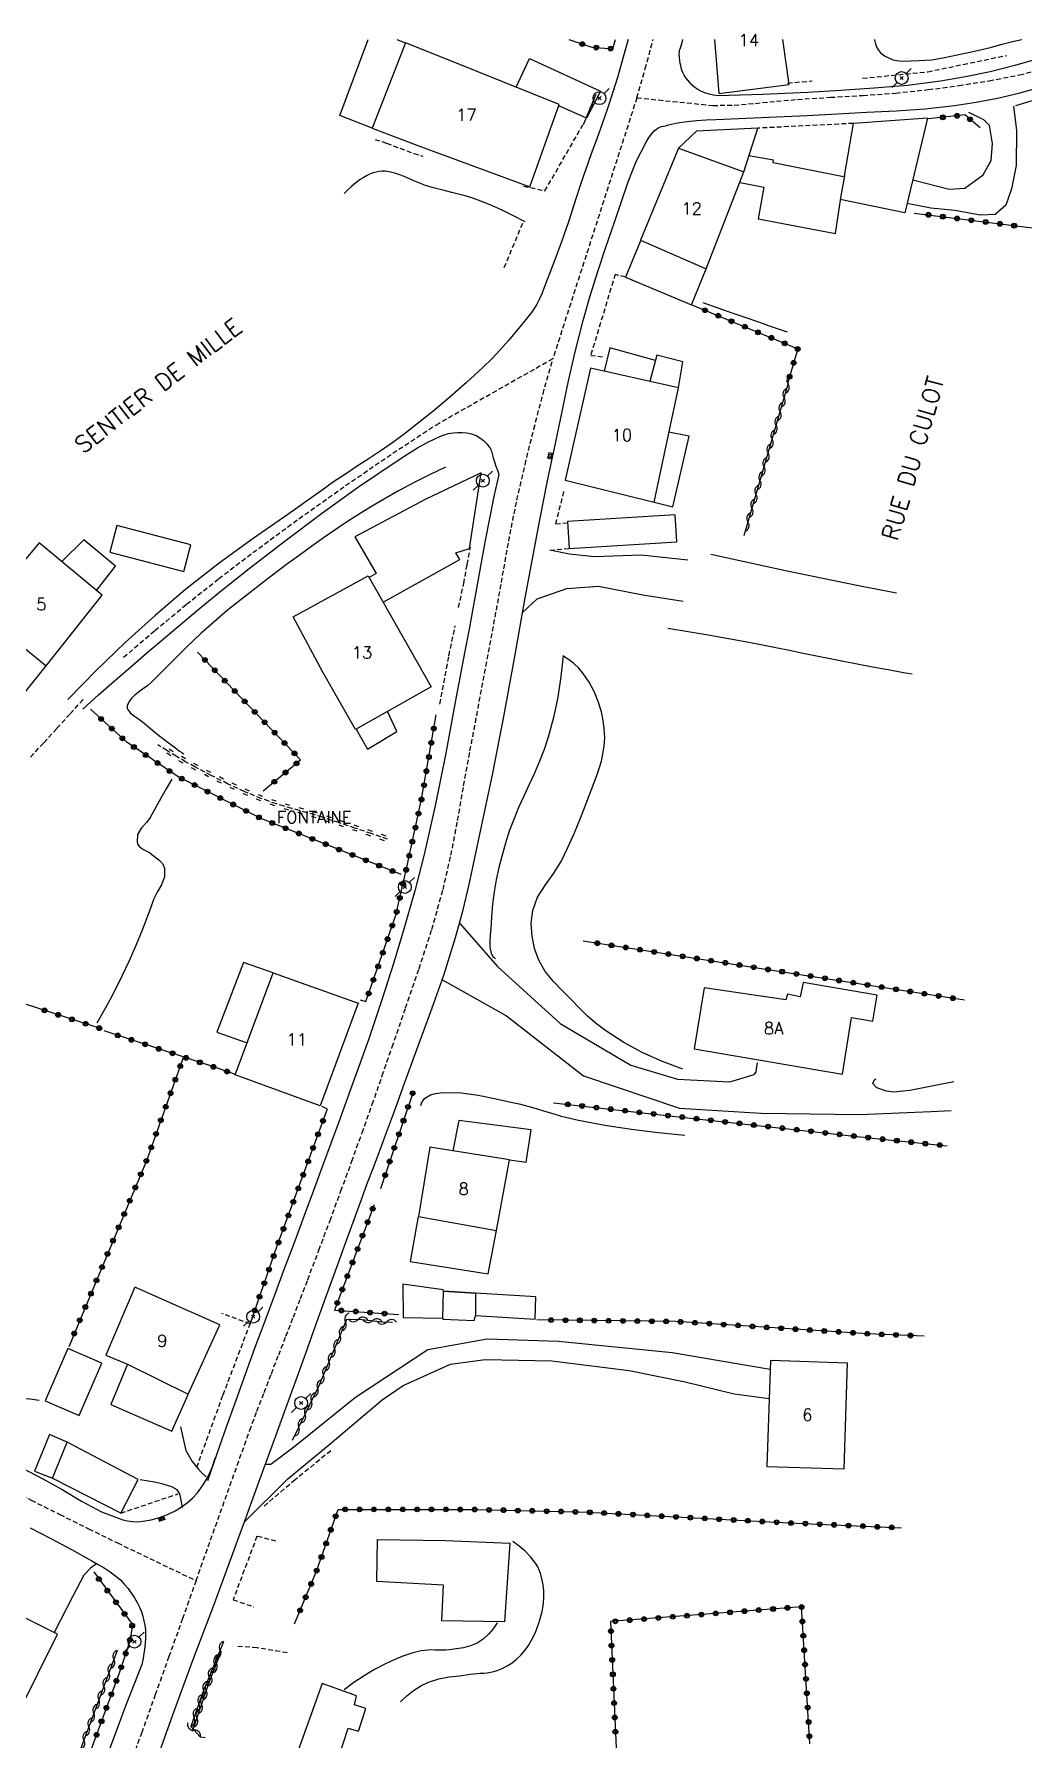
# Model space of a CAD drawing. Header units: millimetres. Extents: x 176000 to 177001, y 163000 to 164001.
# Drawn here: x 176465.6 to 176568.8, y 163822.7 to 164000.6 of the extents above; entities that cross this region are included whole.
import ezdxf
from ezdxf.enums import TextEntityAlignment as Align

# ---------------------------------------------------------------- set-up
doc = ezdxf.new("R2010")
doc.units = ezdxf.units.MM
doc.linetypes.add('DASHED', pattern=[0.75, 0.5, -0.25])
doc.layers.get('0').update_dxf_attribs({"linetype": 'CONTINUOUS'})
for name, color, linetype in [('W0001', 6, 'DASHED'), ('W0008', 7, 'CONTINUOUS'), ('W0014', 7, 'CONTINUOUS'), ('W0017', 7, 'CONTINUOUS'), ('W0070', 7, 'DASHED'), ('W0101', 7, 'CONTINUOUS'), ('W0104', 1, 'CONTINUOUS'), ('W0112', 1, 'DASHED'), ('W0211', 2, 'CONTINUOUS'), ('W0214', 2, 'CONTINUOUS'), ('W0220', 5, 'DASHED'), ('W0300', 7, 'CONTINUOUS'), ('W0310', 3, 'CONTINUOUS'), ('W0323', 7, 'CONTINUOUS'), ('W0401', 7, 'CONTINUOUS'), ('W0473', 7, 'CONTINUOUS'), ('W0988', 4, 'CONTINUOUS'), ('W0989', 7, 'CONTINUOUS'), ('W0991', 7, 'CONTINUOUS')]:
    doc.layers.add(name, color=color, linetype=linetype)
doc.styles.get("Standard").update_dxf_attribs({"font": 'romans.shx', "width": 0.85})

# ---------------------------------------------------------------- blocks, each defined once
blk = doc.blocks.new('T473')
for p, q in [((-0.166667, 0.166667), (0.166667, -0.166667)), ((-0.166667, -0.166667), (0.166667, 0.166667)), ((0.500001, 0.500001), (1.000002, 1.000002)), ((-1.000002, -1.000002), (-0.500001, -0.500001))]:
    blk.add_line(p, q)
blk.add_ellipse((0, 0), major_axis=(0.471405, 0.471405), ratio=1, start_param=5.4977871438, end_param=11.780972451)
blk = doc.blocks.new('T401')
for p, q in [((-0.3, 0.3), (0, 0.3)), ((-0.3, -0.25), (-0.3, 0.3)), ((-0.3, 0.15), (0, 0.15)), ((-0.3, 0), (0, 0)), ((0, 0.3), (0, -0.25)), ((-0.3, -0.15), (0, -0.15)), ((-0.3, -0.25), (-0.3, -0.3)), ((-0.3, -0.3), (0, -0.3)), ((0, -0.3), (0, -0.25))]:
    blk.add_line(p, q)
blk = doc.blocks.new('t310o')
at = {"color": 0, "linetype": 'Continuous'}
for centre, start, end in [((-0.5, 0.38), 216.8699, 323.1304), ((0.5, -0.37), 36.8699, 143.1303)]:
    blk.add_arc(centre, 0.625, start, end, dxfattribs=at)
blk = doc.blocks.new('t323o')
at = {"color": 0, "linetype": 'Continuous'}
for radius in [0.25, 0.15]:
    blk.add_circle((0, 0), radius, dxfattribs=at)
blk = doc.blocks.new('t220o')
at = {"color": 0, "linetype": 'Continuous'}
for p, q in [((-0.25, 0.25), (0.25, 0.25)), ((-0.25, -0.25), (0.25, -0.25))]:
    blk.add_line(p, q, dxfattribs=at)

msp = doc.modelspace()

# ---------------------------------------------------------------- linework, layer by layer
at = {"layer": 'W0001'}
for points in [[(176528.44, 163993.92), (176536.37, 163993.12), (176538.59, 163993.16), (176540.8, 163993.34), (176543, 163993.56), (176545.2, 163993.75), (176548.61, 163993.97), (176552.02, 163994.17), (176555.42, 163994.41), (176558.82, 163994.77), (176562, 163995.2), (176565.17, 163995.7), (176568.33, 163996.31), (176571.44, 163997.1), (176574.32, 163998), (176577.14, 163999.05), (176579.39, 164000)], [(176528.44, 163993.92), (176529.31, 163996.96), (176530.15, 164000), (176530.15, 164000)], [(176528.44, 163993.92), (176519.68, 163966.7)], [(176519.68, 163966.7), (176507.82, 163959.98), (176502.83, 163956.71), (176497.91, 163953.34), (176493.05, 163949.88), (176488.25, 163946.34), (176484.84, 163943.73), (176481.48, 163941.06), (176478.17, 163938.32), (176474.91, 163935.53)], [(176482.5, 163839.34), (176488.1, 163855.02), (176488.84, 163856.99), (176489.59, 163858.95), (176490.35, 163860.91), (176491.11, 163862.87), (176491.87, 163864.83), (176492.64, 163866.79), (176493.39, 163868.75), (176494.14, 163870.71), (176495.3, 163873.79), (176496.46, 163876.87), (176497.6, 163879.96), (176498.73, 163883.05), (176499.8, 163886.02), (176500.87, 163889), (176501.91, 163891.98), (176502.94, 163894.97), (176504.34, 163899.04), (176505.74, 163903.12), (176507.07, 163907.22), (176508.24, 163911.37), (176509.07, 163914.96), (176509.76, 163918.58), (176510.39, 163922.21), (176511.05, 163925.83), (176511.75, 163929.5), (176512.43, 163933.17), (176513.12, 163936.84), (176513.8, 163940.51), (176514.07, 163941.95), (176514.32, 163943.38), (176514.58, 163944.82), (176514.83, 163946.26), (176515.09, 163947.69), (176515.36, 163949.12), (176515.64, 163950.55), (176515.94, 163951.98), (176516.79, 163955.68), (176517.7, 163959.37), (176518.66, 163963.05), (176519.68, 163966.7)], [(176436.22, 163862.46), (176450.41, 163855.63), (176451.91, 163854.86), (176453.4, 163854.07), (176454.89, 163853.27), (176456.37, 163852.45), (176457.86, 163851.64), (176459.34, 163850.84), (176460.83, 163850.04), (176462.33, 163849.25), (176465.3, 163847.73), (176468.3, 163846.23), (176471.3, 163844.74), (176474.3, 163843.27), (176482.5, 163839.34)], [(176482.5, 163839.34), (176481.09, 163835.38), (176479.67, 163831.42), (176478.25, 163827.46), (176476.84, 163823.51), (176476.02, 163821.29)]]:
    msp.add_lwpolyline(points, dxfattribs=at)
at = {"layer": 'W0008'}
for points in [[(176527.52, 164000), (176527.34, 163999.28), (176526.42, 163996.02), (176525.92, 163994.41), (176525.39, 163992.81), (176524.83, 163991.22), (176524.26, 163989.64), (176523.69, 163988.06), (176523.12, 163986.47), (176522.58, 163984.88), (176522.06, 163983.28)], [(176536.66, 163991.67), (176539.84, 163991.78), (176543.01, 163991.92), (176546.19, 163992.07), (176549.36, 163992.25), (176552.4, 163992.41), (176555.46, 163992.55), (176558.5, 163992.76), (176561.54, 163993.11), (176563.8, 163993.46), (176566.04, 163993.89), (176568.26, 163994.4), (176570.46, 163995.01), (176572.92, 163995.82), (176575.34, 163996.73), (176577.73, 163997.73), (176580.08, 163998.8), (176582.51, 164000)], [(176575.72, 164000), (176575.39, 163999.86), (176572.9, 163998.88), (176570.36, 163998.01), (176567.83, 163997.27), (176565.27, 163996.64), (176562.68, 163996.11), (176560.08, 163995.66), (176556.64, 163995.21), (176553.18, 163994.91), (176549.71, 163994.68), (176546.25, 163994.47), (176543.91, 163994.35), (176541.57, 163994.25), (176539.23, 163994.18), (176536.88, 163994.14)], [(176522.06, 163983.28), (176521.34, 163981.09), (176520.59, 163978.91), (176519.8, 163976.75), (176518.97, 163974.6), (176518.76, 163974.05), (176518.54, 163973.49), (176518.3, 163972.95), (176518.02, 163972.42), (176517.55, 163971.68), (176517.02, 163970.97), (176516.47, 163970.28), (176515.91, 163969.61), (176515.07, 163968.63), (176514.2, 163967.66), (176513.31, 163966.72), (176512.39, 163965.81), (176510.7, 163964.23), (176508.96, 163962.7), (176507.18, 163961.22), (176505.36, 163959.79)], [(176505.36, 163959.79), (176504.2, 163958.87), (176503, 163957.99), (176501.78, 163957.15), (176500.54, 163956.32), (176499.3, 163955.51), (176498.07, 163954.7), (176496.84, 163953.87), (176495.63, 163953.01), (176492.06, 163950.47), (176488.46, 163947.96), (176484.91, 163945.39), (176481.45, 163942.68), (176478.25, 163939.95), (176475.12, 163937.12), (176472.09, 163934.2), (176469.14, 163931.18)], [(176470.7, 163930.19), (176472.34, 163931.67), (176473.99, 163933.13), (176475.65, 163934.58), (176477.33, 163936.01), (176479.98, 163938.26), (176482.64, 163940.49), (176485.33, 163942.7), (176488.05, 163944.86), (176491.8, 163947.75), (176495.58, 163950.6), (176499.42, 163953.37), (176503.35, 163956.02), (176504.45, 163956.73), (176505.57, 163957.43), (176506.72, 163958.07), (176507.92, 163958.61), (176508.36, 163958.77), (176508.82, 163958.91), (176509.28, 163959), (176509.76, 163959.04), (176510.24, 163959.04), (176510.73, 163958.99), (176511.21, 163958.88), (176511.68, 163958.71), (176512.09, 163958.48), (176512.47, 163958.19), (176512.81, 163957.85), (176513.1, 163957.48), (176513.17, 163957.35), (176513.23, 163957.22), (176513.28, 163957.08), (176513.32, 163956.94), (176513.35, 163956.8), (176513.39, 163956.66), (176513.43, 163956.52), (176513.47, 163956.39), (176513.62, 163955.96), (176513.76, 163955.52), (176513.91, 163955.09), (176514.06, 163954.66)], [(176514.06, 163954.66), (176513.55, 163952.37), (176513.07, 163950.07), (176512.63, 163947.77), (176512.21, 163945.46), (176511.79, 163943.15), (176511.38, 163940.84), (176510.96, 163938.53), (176510.52, 163936.23), (176509.51, 163930.92), (176508.52, 163925.6), (176507.46, 163920.29), (176506.27, 163915.02), (176505.3, 163911.25), (176504.24, 163907.51), (176503.11, 163903.79), (176501.94, 163900.09), (176500.47, 163895.72), (176498.92, 163891.39), (176497.33, 163887.07), (176495.74, 163882.74), (176494.74, 163880.01), (176493.73, 163877.28), (176492.71, 163874.56), (176491.69, 163871.83), (176490.67, 163869.11), (176489.65, 163866.38), (176488.64, 163863.65), (176487.65, 163860.92), (176486.64, 163858.13), (176485.64, 163855.34), (176484.66, 163852.55), (176483.68, 163849.75)], [(176484.3, 163836.69), (176485.94, 163841.12), (176487.57, 163845.56), (176489.19, 163849.99), (176490.81, 163854.43), (176491.86, 163857.3), (176492.89, 163860.17), (176493.93, 163863.04), (176494.96, 163865.91), (176495.99, 163868.78), (176497.03, 163871.64), (176498.07, 163874.51), (176499.11, 163877.38), (176499.73, 163879.06), (176500.35, 163880.74), (176500.98, 163882.42), (176501.61, 163884.09), (176502.24, 163885.77), (176502.86, 163887.45), (176503.48, 163889.13), (176504.09, 163890.82), (176505.51, 163894.69), (176506.94, 163898.56), (176508.31, 163902.45), (176509.54, 163906.39), (176510.29, 163909.13), (176510.95, 163911.9), (176511.56, 163914.68), (176512.16, 163917.46), (176513.42, 163923.52), (176514.61, 163929.6), (176515.73, 163935.68), (176516.8, 163941.78)], [(176464.33, 163851.1), (176466.54, 163849.95), (176468.56, 163848.83), (176470.57, 163847.62), (176472.66, 163846.52), (176474.86, 163845.69), (176475.37, 163845.57), (176475.9, 163845.5), (176476.43, 163845.48), (176476.95, 163845.52), (176477.83, 163845.67), (176478.69, 163845.91), (176479.52, 163846.23), (176480.31, 163846.62), (176480.96, 163847), (176481.57, 163847.44), (176482.14, 163847.94), (176482.65, 163848.49), (176483.25, 163849.32), (176483.76, 163850.19), (176484.17, 163851.12), (176484.49, 163852.09)], [(176465.22, 163844.85), (176467.38, 163843.72), (176469.52, 163842.58), (176471.65, 163841.39), (176472.29, 163841.03), (176472.93, 163840.67), (176473.56, 163840.27), (176474.15, 163839.82), (176474.61, 163839.41), (176475.02, 163838.97), (176475.41, 163838.5), (176475.77, 163838.01), (176476.07, 163837.55), (176476.35, 163837.07), (176476.59, 163836.58), (176476.8, 163836.07), (176476.95, 163835.62), (176477.07, 163835.16), (176477.16, 163834.69), (176477.22, 163834.22), (176477.24, 163833.77), (176477.23, 163833.31), (176477.2, 163832.87), (176477.15, 163832.42), (176477.1, 163831.96), (176477.03, 163831.51), (176476.95, 163831.06), (176476.85, 163830.61)], [(176476.85, 163830.61), (176475.18, 163826.35), (176473.57, 163822.06), (176472.02, 163817.75), (176470.53, 163813.42), (176468.69, 163807.87), (176466.93, 163802.29), (176465.3, 163796.67), (176463.86, 163791)]]:
    msp.add_lwpolyline(points, dxfattribs=at)
at = {"layer": 'W0014'}
for points in [[(176536.88, 163994.14), (176536.43, 163994.18), (176535.98, 163994.28), (176535.54, 163994.42), (176535.12, 163994.6), (176534.8, 163994.78), (176534.5, 163995), (176534.22, 163995.24), (176533.96, 163995.5), (176533.74, 163995.74), (176533.55, 163996.01), (176533.38, 163996.28), (176533.23, 163996.57), (176533.13, 163996.8), (176533.06, 163997.03), (176533.01, 163997.27), (176532.96, 163997.51), (176532.91, 163997.82), (176532.87, 163998.14), (176532.85, 163998.46), (176532.88, 163998.79), (176532.9, 163998.9), (176532.95, 163999.02), (176532.99, 163999.13), (176533.03, 163999.24), (176533.15, 163999.67), (176533.23, 164000)], [(176516.8, 163941.79), (176517.55, 163945.86), (176518.33, 163949.93), (176519.14, 163953.99), (176519.98, 163958.04), (176520.64, 163961.22), (176521.31, 163964.4), (176522.03, 163967.57), (176522.83, 163970.72), (176523.56, 163973.28), (176524.36, 163975.82), (176525.2, 163978.35), (176526.08, 163980.86), (176526.8, 163983), (176527.53, 163985.15), (176528.36, 163987.28), (176529.4, 163989.31), (176529.66, 163989.71), (176529.94, 163990.1), (176530.26, 163990.47), (176530.64, 163990.77), (176530.82, 163990.87), (176531.02, 163990.92), (176531.22, 163990.97), (176531.41, 163991.01), (176531.73, 163991.09), (176532.04, 163991.17), (176532.36, 163991.24), (176532.68, 163991.3), (176533.67, 163991.44), (176534.67, 163991.55), (176535.66, 163991.63), (176536.66, 163991.67)], [(176466.78, 163777.1), (176467.2, 163780.13), (176467.66, 163783.15), (176468.19, 163786.16), (176468.77, 163789.16), (176469.25, 163791.46), (176469.78, 163793.75), (176470.35, 163796.03), (176470.96, 163798.3), (176472.19, 163802.43), (176473.51, 163806.54), (176474.89, 163810.63), (176476.29, 163814.7), (176478.22, 163820.22), (176480.2, 163825.72), (176482.22, 163831.21), (176484.3, 163836.67)]]:
    msp.add_lwpolyline(points, dxfattribs=at)
at = {"layer": 'W0017'}
for points in [[(176567.7, 163993.03), (176568.01, 163990.52), (176567.96, 163986.86), (176567.5, 163984.43), (176566.89, 163982.73), (176565.78, 163981.74), (176564.21, 163981.67), (176561.58, 163982.17), (176559.08, 163982.4), (176556.61, 163982.89)], [(176557.2, 163985.35), (176560.99, 163984.39), (176562.61, 163984.49), (176564.52, 163985.9), (176565.36, 163987.39), (176565.52, 163989.16), (176565.2, 163991.02), (176564.6, 163991.62), (176563.05, 163992.39)], [(176516.79, 163980.99), (176515.6, 163981.63), (176514.39, 163982.22), (176513.16, 163982.76), (176511.9, 163983.25), (176511.23, 163983.48), (176510.54, 163983.69), (176509.86, 163983.88), (176509.17, 163984.05), (176508.48, 163984.22), (176507.79, 163984.4), (176507.1, 163984.58), (176506.42, 163984.79), (176505.9, 163984.97), (176505.38, 163985.18), (176504.88, 163985.4), (176504.37, 163985.63), (176503.85, 163985.84), (176503.32, 163986.03), (176502.78, 163986.17), (176502.22, 163986.26), (176501.89, 163986.27), (176501.57, 163986.24), (176501.26, 163986.17), (176500.95, 163986.08), (176500.59, 163985.95), (176500.25, 163985.78), (176499.92, 163985.59), (176499.61, 163985.39), (176499.16, 163985.06), (176498.73, 163984.71), (176498.33, 163984.34), (176497.94, 163983.94)], [(176533.76, 163945.73), (176528.89, 163946.23), (176524.04, 163946.08), (176521.42, 163946.33), (176519.37, 163946.75)], [(176516.5, 163940.24), (176518.04, 163941.7), (176521.14, 163942.75), (176524.45, 163943), (176529.07, 163942.12), (176533.27, 163941.43)], [(176509.98, 163907.85), (176513.9, 163903.36), (176520.44, 163897.43), (176527.83, 163893.07), (176532.68, 163891.6), (176538.14, 163891.32), (176540.66, 163892.09), (176540.88, 163892.35), (176540.92, 163892.71), (176541.03, 163893.32)], [(176508.1, 163901.99), (176514.86, 163898.2), (176522.87, 163891.96), (176532.89, 163888.6), (176541.35, 163888.06), (176551.65, 163887.93), (176559.11, 163888.24), (176561.21, 163888.35)], [(176561.48, 163891.32), (176556.89, 163890.43), (176555.24, 163890.27), (176554.45, 163890.35), (176553.47, 163890.7), (176553.04, 163891.15), (176553.16, 163891.51), (176553.35, 163891.65)], [(176542.34, 163861.34), (176532.11, 163863.1), (176520.27, 163864.27), (176512.83, 163864.52), (176506.66, 163863.41), (176499.13, 163858.43), (176492.83, 163853.35), (176490.3, 163851.45), (176489.71, 163851.43)], [(176487.51, 163845.44), (176492.07, 163849.94), (176496.46, 163853.61), (176501.91, 163858.17), (176504.08, 163859.67), (176509.01, 163861.92), (176512.63, 163862.4), (176519.58, 163862.25), (176527.63, 163861.23), (176533.46, 163860.05), (176538.58, 163858.81), (176542.24, 163858.32)], [(176480.87, 163855.38), (176481.44, 163852.91), (176482.1, 163851.76), (176482.73, 163850.98), (176483.05, 163850.6), (176483.55, 163850.16)], [(176481.07, 163846.95), (176480.95, 163847.72), (176480.82, 163848.37), (176480.53, 163848.8), (176479.99, 163849.12), (176479.07, 163849.38), (176478.16, 163849.6), (176476.66, 163849.84)], [(176472.14, 163841.12), (176471.5, 163840.62), (176470.79, 163839.9), (176469.62, 163837.65), (176467.72, 163833.94)]]:
    msp.add_lwpolyline(points, dxfattribs=at)
at = {"layer": 'W0070'}
msp.add_lwpolyline([(176465.25, 163925.18), (176466.63, 163926.69), (176468, 163928.2), (176469.38, 163929.71), (176470.75, 163931.23)], dxfattribs=at)
at = {"layer": 'W0101'}
for points in [[(176505.61, 163988.95), (176517.29, 163984.64), (176520.35, 163993.21), (176508.95, 163997.8), (176508.96, 163997.81), (176504.32, 163999.66), (176500.85, 163990.77)], [(176500.45, 163944.09), (176506.99, 163932.53), (176499.13, 163928.07), (176495.71, 163934.04), (176495.7, 163934.04), (176492.61, 163939.81)], [(176534.42, 163894.77), (176549.87, 163892.14), (176550.8, 163898.05), (176553.05, 163897.67), (176553.48, 163900.38), (176545.76, 163901.7), (176545.45, 163900.2), (176544.13, 163900.46), (176543.98, 163899.88), (176535.47, 163901.13)], [(176542.38, 163862.28), (176542, 163851.25), (176550.04, 163850.98), (176550.41, 163862.01)], [(176455.13, 163829.86), (176463.97, 163825.48), (176468.07, 163833.76), (176459.24, 163838.14)]]:
    msp.add_lwpolyline(points, close=True, dxfattribs=at)
for points in [[(176536.54, 164000), (176536.99, 163994.38)], [(176544.3, 163995.3), (176543.67, 164000)], [(176536.99, 163994.38), (176544.3, 163995.3)], [(176532.78, 163988.67), (176528.82, 163979.07)], [(176532.78, 163988.67), (176539.59, 163986.19)], [(176535.67, 163976.1), (176539.59, 163986.19)], [(176528.82, 163979.07), (176535.67, 163976.1)], [(176520.98, 163954.06), (176530.25, 163951.76), (176532.77, 163963.69), (176523.6, 163965.75)], [(176523.6, 163965.75), (176520.98, 163954.06)], [(176466.86, 163934.7), (176472.7, 163942.08), (176466.13, 163947.54), (176460.08, 163940.26)], [(176460.08, 163940.26), (176466.86, 163934.7)], [(176495.43, 163888.82), (176486.59, 163892.06), (176490.54, 163902.7), (176499.41, 163899.52)], [(176499.41, 163899.52), (176495.45, 163888.82)], [(176506.88, 163884.51), (176505.67, 163877.28), (176505.66, 163877.29)], [(176513.81, 163875.85), (176515.18, 163883.22), (176506.88, 163884.51)], [(176505.67, 163877.28), (176513.81, 163875.85)], [(176481.68, 163858.76), (176484.99, 163866.02), (176476.13, 163869.93), (176473.1, 163862.85), (176475.35, 163861.92)], [(176475.35, 163861.92), (176481.68, 163858.76)]]:
    msp.add_lwpolyline(points, dxfattribs=at)
at = {"layer": 'W0104'}
for points in [[(176500.85, 163990.77), (176497.47, 163992.08), (176500.45, 164000)], [(176503.42, 164000), (176504.32, 163999.66)], [(176515.87, 163995.02), (176517.24, 163998), (176524.64, 163994.61), (176523.2, 163991.79), (176520.3, 163993.07)], [(176524.18, 163994.25), (176522.83, 163991.1)], [(176558.75, 163991.78), (176556.38, 163981.93), (176549.62, 163983.31)], [(176550.07, 163985.81), (176550.08, 163985.8), (176551.01, 163991.25)], [(176558.75, 163991.78), (176551.01, 163991.25)], [(176541.04, 163990.75), (176534.65, 163990.45), (176532.78, 163988.67)], [(176539.59, 163986.19), (176541.04, 163990.75)], [(176549.99, 163985.69), (176542.64, 163987.14), (176542.68, 163987.42), (176540.1, 163987.88)], [(176550.08, 163985.8), (176549.62, 163983.31)], [(176539.2, 163985.08), (176541.67, 163984.61), (176541.09, 163981.3), (176549.13, 163979.77), (176549.67, 163983.26)], [(176528.82, 163979.07), (176528.82, 163979.02), (176527.27, 163975.21)], [(176527.27, 163975.21), (176534.15, 163972.34), (176535.67, 163976.1)], [(176530.39, 163966.54), (176525.64, 163967.84), (176525.02, 163965.43)], [(176532.77, 163963.69), (176533.23, 163966.41), (176530.53, 163967.1), (176529.81, 163964.35)], [(176530.25, 163951.76), (176532.18, 163951.29), (176533.91, 163958.63), (176531.79, 163959.05)], [(176502, 163941.35), (176510, 163945.79), (176509.57, 163946.47), (176511.01, 163946.93), (176512.21, 163954.83), (176506.46, 163952.07), (176499.03, 163948.16), (176501.27, 163944.34), (176500.55, 163943.91)], [(176472.11, 163942.57), (176474.1, 163945.08), (176470.81, 163947.83), (176468.5, 163945.57)], [(176462.25, 163928.94), (176466.86, 163934.7)], [(176499.2, 163928.11), (176500.38, 163926), (176503.42, 163927.84), (176502.44, 163929.95)], [(176490.54, 163902.7), (176487.43, 163903.76), (176484.67, 163896.53), (176487.83, 163895.4)], [(176515.17, 163883.21), (176516.91, 163882.97), (176517.42, 163886.34), (176509.88, 163887.31), (176509.27, 163884.14)], [(176505.66, 163877.29), (176504.8, 163872.62), (176512.94, 163871.33), (176513.81, 163875.85)], [(176508.23, 163866.7), (176508.29, 163869.5), (176511.64, 163869.3)], [(176511.64, 163869.3), (176511.61, 163866.95)], [(176475.35, 163861.92), (176473.62, 163857.69), (176479.96, 163854.92)], [(176479.96, 163854.92), (176481.68, 163858.74), (176481.68, 163858.76)], [(176474.66, 163846.37), (176476.45, 163849.88), (176469.05, 163853.77), (176467.21, 163854.57), (176465.65, 163850.76)], [(176467.53, 163850.02), (176469.05, 163853.77)], [(176465.65, 163850.76), (176467.53, 163850.02), (176474.68, 163846.36)]]:
    msp.add_lwpolyline(points, dxfattribs=at)
for points in [[(176521.37, 163946.95), (176532.6, 163947.64), (176532.43, 163950.44), (176521.2, 163949.75)], [(176473.52, 163946.54), (176481.23, 163944.52), (176481.95, 163947.31), (176474.25, 163949.32)], [(176504.07, 163866.76), (176508.23, 163866.7), (176508.23, 163866.59), (176511.48, 163866.46), (176511.61, 163866.95), (176511.63, 163866.96), (176517.85, 163866.59), (176517.92, 163868.92), (176511.64, 163869.3), (176508.29, 163869.5), (176508.26, 163869.66), (176504.04, 163870.23)], [(176469.12, 163863.55), (176466.77, 163858.09), (176470.31, 163856.56), (176472.67, 163862.02)], [(176501.4, 163843.64), (176508.5, 163843.51), (176515.21, 163843.26), (176514.63, 163835.05), (176508.13, 163835.16), (176508.3, 163838.86), (176501.33, 163839.23)], [(176495.64, 163828.61), (176492.83, 163820.76), (176496.9, 163819.46), (176498.36, 163823.96), (176499.43, 163823.65), (176500.18, 163826.02), (176499.01, 163826.39), (176499.23, 163827.32)]]:
    msp.add_lwpolyline(points, close=True, dxfattribs=at)
at = {"layer": 'W0112'}
for points in [[(176551.97, 163995.96), (176558.76, 163996.63), (176566.98, 163998.34)], [(176544.15, 163995.46), (176546.7, 163995.68)], [(176516.63, 163984.72), (176518.86, 163984.22), (176522.82, 163991.1)], [(176551.01, 163991.25), (176541.04, 163990.75)], [(176501.16, 163989.58), (176502.35, 163989.19), (176505.19, 163988.12), (176506.13, 163987.82)], [(176514.62, 163976.23), (176516.59, 163980.94)], [(176527.27, 163975.21), (176526.18, 163975.51), (176523.63, 163967.07), (176524.9, 163966.91)], [(176520.8, 163952.86), (176519.97, 163949.49), (176521.12, 163949.61)], [(176509.86, 163940.77), (176510.4, 163943.28), (176510.76, 163945.27), (176511.09, 163947.05)], [(176519.38, 163946.75), (176521.36, 163946.95)], [(176507.92, 163930.72), (176508.86, 163935.76), (176509.52, 163938.86)], [(176482.57, 163851.14), (176485.32, 163858.71), (176488.13, 163866.1), (176485.17, 163867.2)], [(176496.55, 163852.88), (176492.83, 163849.86), (176489.42, 163846.97)], [(176474.66, 163846.37), (176480.62, 163848.39)], [(176490.83, 163843.45), (176488.85, 163843.96), (176486.36, 163837.35), (176488.51, 163836.61)], [(176491.99, 163831.81), (176488.85, 163832.33), (176486.76, 163832.49)]]:
    msp.add_lwpolyline(points, dxfattribs=at)
at = {"layer": 'W0211'}
for points in [[(176533.24, 163892.67), (176531.13, 163893.45), (176529.08, 163894.37), (176527.1, 163895.44), (176525.2, 163896.64), (176524.22, 163897.38), (176523.3, 163898.19), (176522.43, 163899.05), (176521.58, 163899.93), (176520.66, 163900.85), (176519.74, 163901.8), (176518.88, 163902.84), (176518.23, 163904.01), (176517.79, 163905.24), (176517.52, 163906.53), (176517.44, 163907.86), (176517.59, 163909.18), (176518.1, 163910.59), (176518.91, 163911.87), (176519.8, 163913.08), (176520.54, 163914.3), (176521.26, 163915.78), (176521.93, 163917.29), (176522.56, 163918.81), (176523.15, 163920.35), (176523.43, 163921.08), (176523.71, 163921.8), (176524, 163922.53), (176524.27, 163923.26), (176524.52, 163924.01), (176524.74, 163924.76), (176524.91, 163925.53), (176525.03, 163926.32), (176525.09, 163927.22), (176525.05, 163928.13), (176524.94, 163929.02), (176524.74, 163929.91), (176524.41, 163930.97), (176523.98, 163932.01), (176523.46, 163933), (176522.83, 163933.92), (176522.38, 163934.46), (176521.88, 163934.94), (176521.32, 163935.37), (176520.73, 163935.74)], [(176503.82, 163826.69), (176504.46, 163827.32), (176505.16, 163827.89), (176505.92, 163828.37), (176506.73, 163828.77), (176507.79, 163829.11), (176508.89, 163829.31), (176509.99, 163829.43), (176511.07, 163829.58), (176511.42, 163829.62), (176511.77, 163829.66), (176512.12, 163829.68), (176512.48, 163829.7), (176512.83, 163829.74), (176513.18, 163829.78), (176513.53, 163829.86), (176513.88, 163829.96), (176514.42, 163830.18), (176514.94, 163830.45), (176515.43, 163830.78), (176515.89, 163831.14), (176516.35, 163831.58), (176516.77, 163832.06), (176517.15, 163832.58), (176517.47, 163833.12), (176517.7, 163833.58), (176517.91, 163834.04), (176518.1, 163834.52), (176518.26, 163835), (176518.41, 163835.49), (176518.53, 163835.99), (176518.63, 163836.49), (176518.7, 163836.99), (176518.75, 163837.63), (176518.74, 163838.27), (176518.67, 163838.91), (176518.55, 163839.54), (176518.44, 163839.96), (176518.3, 163840.37), (176518.11, 163840.77), (176517.89, 163841.15), (176517.38, 163841.8), (176516.81, 163842.4), (176516.19, 163842.94), (176515.5, 163843.4)]]:
    msp.add_lwpolyline(points, dxfattribs=at)
at = {"layer": 'W0214'}
for points in [[(176520.75, 163935.73), (176520.53, 163933.58), (176520.2, 163931.45), (176519.76, 163929.33), (176519.2, 163927.25), (176518.79, 163925.98), (176518.31, 163924.75), (176517.78, 163923.53), (176517.23, 163922.32), (176516.67, 163921.12), (176516.12, 163919.92), (176515.61, 163918.69), (176515.15, 163917.45), (176514.75, 163916.21), (176514.39, 163914.95), (176514.06, 163913.68), (176513.79, 163912.4), (176513.58, 163911.13), (176513.41, 163909.85), (176513.29, 163908.56), (176513.21, 163907.28), (176513.16, 163906.66), (176513.11, 163906.02), (176513.11, 163905.37), (176513.26, 163904.73), (176513.33, 163904.56), (176513.44, 163904.41), (176513.56, 163904.28), (176513.71, 163904.17)], [(176513.88, 163834.95), (176513.48, 163834.32), (176512.99, 163833.74), (176512.43, 163833.25), (176511.8, 163832.83), (176511.1, 163832.53), (176510.37, 163832.34), (176509.63, 163832.23), (176508.9, 163832.14), (176508.53, 163832.1), (176508.17, 163832.09), (176507.8, 163832.09), (176507.43, 163832.1), (176507.07, 163832.11), (176506.7, 163832.1), (176506.33, 163832.07), (176505.97, 163832.02), (176505, 163831.78), (176504.06, 163831.46), (176503.14, 163831.08), (176502.24, 163830.66), (176501.11, 163830.07), (176500.02, 163829.42), (176498.96, 163828.71), (176497.95, 163827.95)]]:
    msp.add_lwpolyline(points, dxfattribs=at)
at = {"layer": 'W0220'}
msp.add_lwpolyline([(176502.45, 163916.63), (176500.76, 163917.22), (176499.06, 163917.79), (176497.37, 163918.36), (176495.67, 163918.91), (176494.87, 163919.16), (176494.08, 163919.39), (176493.27, 163919.62), (176492.47, 163919.84), (176491.67, 163920.07), (176490.88, 163920.31), (176490.09, 163920.58), (176489.3, 163920.87), (176487.53, 163921.6), (176485.79, 163922.41), (176484.08, 163923.27), (176482.38, 163924.16), (176481.4, 163924.71), (176480.42, 163925.28), (176479.46, 163925.87), (176478.51, 163926.48)], dxfattribs=at)
at = {"layer": 'W0300'}
for points in [[(176553.2, 164000), (176553.3, 163999.51), (176553.52, 163999.03), (176553.84, 163998.62), (176554.25, 163998.28), (176555.11, 163997.89), (176556.04, 163997.75), (176556.95, 163997.76), (176557.83, 163997.79), (176559.18, 163997.89), (176560.52, 163998.11), (176561.84, 163998.39), (176563.15, 163998.68), (176564.27, 163998.93), (176565.39, 163999.2), (176566.5, 163999.5), (176567.61, 163999.8), (176568.58, 164000)], [(176535.32, 163972.59), (176536.88, 163972.03), (176538.45, 163971.48), (176540.02, 163970.93), (176541.59, 163970.38), (176542.22, 163970.16), (176542.85, 163969.95), (176543.49, 163969.74), (176544.12, 163969.53)], [(176508.48, 163955.43), (176506.84, 163954.63), (176505.22, 163953.8), (176503.61, 163952.94), (176502.02, 163952.04), (176500.8, 163951.32), (176499.59, 163950.57), (176498.4, 163949.81), (176497.22, 163949.02), (176495.88, 163948.11), (176494.55, 163947.17), (176493.24, 163946.22), (176491.93, 163945.25), (176489.87, 163943.69), (176487.82, 163942.11), (176485.79, 163940.49), (176483.82, 163938.82), (176483.03, 163938.11), (176482.27, 163937.39), (176481.51, 163936.65), (176480.76, 163935.91), (176480.02, 163935.16), (176479.28, 163934.41), (176478.53, 163933.66), (176477.78, 163932.93), (176477.46, 163932.66), (176477.13, 163932.41), (176476.79, 163932.17), (176476.45, 163931.93), (176476.11, 163931.66), (176475.8, 163931.35), (176475.54, 163931), (176475.34, 163930.6), (176475.31, 163930.5), (176475.31, 163930.39), (176475.33, 163930.3), (176475.37, 163930.2), (176475.68, 163929.78), (176476.08, 163929.45), (176476.51, 163929.17), (176476.9, 163928.88), (176477.75, 163928.18), (176478.6, 163927.49), (176479.46, 163926.8), (176480.34, 163926.14), (176480.56, 163925.98), (176480.77, 163925.82), (176481, 163925.67), (176481.22, 163925.52)], [(176555.52, 163942.27), (176551.71, 163943.01), (176543.92, 163944.61), (176536.14, 163946.31)], [(176557.14, 163933.83), (176556.23, 163933.99), (176554.62, 163934.28), (176553.01, 163934.57), (176551.4, 163934.87), (176549.99, 163935.14), (176548.58, 163935.42), (176547.17, 163935.71), (176545.76, 163936), (176544.35, 163936.29), (176542.94, 163936.57), (176541.53, 163936.85), (176540.11, 163937.12), (176538, 163937.51), (176535.89, 163937.89), (176533.78, 163938.25), (176531.67, 163938.61)], [(176479.98, 163922.88), (176479.4, 163921.89), (176478.82, 163920.89), (176478.26, 163919.9), (176477.7, 163918.89), (176477.32, 163918.38), (176476.81, 163917.81), (176476.41, 163917.11), (176476.35, 163916.33), (176476.44, 163916.07), (176476.6, 163915.85), (176476.8, 163915.68), (176477.02, 163915.54), (176477.22, 163915.44), (176477.43, 163915.34), (176477.64, 163915.23), (176477.82, 163915.09), (176478.19, 163914.79), (176478.61, 163914.48), (176478.99, 163914.09), (176479.21, 163913.6), (176479.2, 163912.72), (176478.88, 163911.87), (176478.45, 163911.12), (176478.11, 163910.42), (176477.5, 163908.79), (176476.88, 163907.16), (176476.23, 163905.55), (176475.53, 163903.95), (176474.74, 163902.29), (176473.92, 163900.66), (176473.05, 163899.04), (176472.14, 163897.45)], [(176505.92, 163888.87), (176506, 163889.12), (176506.12, 163889.36), (176506.29, 163889.57), (176506.5, 163889.74), (176506.95, 163889.99), (176507.44, 163890.12), (176507.94, 163890.18), (176508.43, 163890.21), (176510.18, 163890.18), (176511.91, 163889.93), (176513.61, 163889.59), (176515.3, 163889.23), (176516.19, 163889.03), (176517.07, 163888.8), (176517.95, 163888.54), (176518.82, 163888.28), (176519.7, 163888.02), (176520.57, 163887.77), (176521.46, 163887.54), (176522.35, 163887.34), (176525.1, 163886.83), (176527.87, 163886.4), (176530.65, 163886.05), (176533.44, 163885.79)]]:
    msp.add_lwpolyline(points, dxfattribs=at)
at = {"layer": 'W0310'}
for points in [[(176544.22, 163964.17), (176539.6, 163948.25)], [(176492.56, 163853.98), (176495.32, 163859.67), (176497.4, 163864.66), (176498.2, 163866.59), (176499.77, 163866.55), (176501.95, 163866.32), (176502.99, 163866.29)], [(176485.35, 163832.96), (176483.26, 163827.88), (176481.95, 163824.12), (176482.91, 163823.07), (176483.46, 163822.97)], [(176474.26, 163832.06), (176470.1, 163820.82), (176466.19, 163810)], [(176485.13, 163831.98), (176483.81, 163828.62), (176482.1, 163823.61)]]:
    msp.add_lwpolyline(points, dxfattribs=at)
at = {"layer": 'W0323'}
for points in [[(176521.34, 164000), (176523.74, 163999.18), (176525.93, 163999.04), (176526.2, 164000)], [(176585.34, 164000), (176578.47, 163996.98), (176569.74, 163993.64), (176567.92, 163993.09)], [(176564.23, 163990.8), (176562.61, 163992.13), (176558.84, 163991.71)], [(176557.35, 163981.9), (176571.36, 163980.14), (176572.03, 163981.84), (176573.02, 163983.14), (176574.25, 163983.38), (176574.79, 163983.39), (176573.14, 163965.77)], [(176534.16, 163972.35), (176545.21, 163967.76), (176544.18, 163964.23)], [(176489.5, 163921.67), (176493.4, 163924.89), (176482.64, 163936.13)], [(176503.88, 163912.94), (176496.85, 163915.77), (176489.36, 163918.75), (176480.62, 163923.14), (176475.27, 163926.74), (176471.49, 163930.18)], [(176499.62, 163899.9), (176500.2, 163899.7), (176503.33, 163908.72), (176504.46, 163913.73), (176506.01, 163920.79), (176507.53, 163929.59)], [(176522.83, 163906.02), (176545.22, 163902.57), (176562.58, 163899.87)], [(176472.76, 163896.82), (176460.52, 163900.78), (176457.3, 163896.9), (176453.61, 163892.27), (176451.23, 163887.47), (176449.48, 163882.35), (176448.02, 163876.83), (176446.18, 163868.84), (176443.87, 163862.3), (176450.75, 163859.04), (176459.16, 163854.36), (176460.78, 163856.52), (176461.99, 163857.81), (176462.53, 163858.01), (176463.29, 163858.17), (176464.94, 163858.31), (176466.15, 163858.15)], [(176486.62, 163892.1), (176483.82, 163893.07), (176483.81, 163893.07), (176472.91, 163896.65)], [(176481.19, 163893.93), (176477.33, 163883.11), (176469.23, 163863.71)], [(176505.13, 163890.31), (176501.73, 163880.18)], [(176488.13, 163866.09), (176491, 163874.34), (176496.19, 163888.53)], [(176496.17, 163888.53), (176495.6, 163888.76)], [(176519.76, 163889.15), (176530.92, 163887.91), (176553.33, 163885.43), (176560.77, 163884.66)], [(176501.05, 163878.5), (176496.94, 163867.55), (176503.63, 163867.07)], [(176558.4, 163864.83), (176552.52, 163865.07), (176532.49, 163866.35), (176518, 163866.52)], [(176492.76, 163834.85), (176495.05, 163840.32), (176497.3, 163846.76), (176511.39, 163846.75), (176523.29, 163846.47), (176544.23, 163845.36), (176556.02, 163844.84)], [(176471.83, 163840.24), (176475.86, 163834.77), (176475.6, 163833.03), (176474.49, 163829.68), (176466.85, 163808.93), (176448.99, 163816.04)], [(176546.48, 163822.31), (176545.6, 163836.61), (176525.7, 163835.06), (176526.34, 163820.36), (176524.85, 163820.34), (176525.02, 163816.06)]]:
    msp.add_lwpolyline(points, dxfattribs=at)

# ---------------------------------------------------------------- block references
at = {"layer": 'W0220'}
for p, rotation in [((176479.78, 163925.67), 148.4706771672105), ((176481.06, 163924.9), 149.8152477162994), ((176482.37, 163924.17), 151.1598208407381), ((176483.7, 163923.47), 152.2492557775282), ((176485.04, 163922.79), 153.3444491606149), ((176486.39, 163922.14), 155.0682956928406), ((176487.75, 163921.51), 157.419588619493), ((176489.13, 163920.94), 157.419588619493), ((176490.54, 163920.43), 161.5960628092238), ((176491.98, 163919.98), 163.9482500223166), ((176493.42, 163919.58), 164.286673161823), ((176494.86, 163919.16), 163.7420393993399), ((176496.29, 163918.71), 161.9577402141719), ((176497.72, 163918.24), 161.5692680602418), ((176499.14, 163917.77), 161.1808010511998), ((176500.56, 163917.28), 161.1808010511998), ((176501.98, 163916.79), 160.7923391863754)]:
    msp.add_blockref('t220o', p, dxfattribs=dict(at, rotation=rotation))
at = {"layer": 'W0310'}
for p, rotation in [((176544.2, 163964.09), 253.7954885253003), ((176543.78, 163962.65), 253.7954885253003), ((176542.94, 163959.77), 253.7954885253003), ((176543.36, 163961.21), 253.7954885253003), ((176542.53, 163958.33), 253.7954885253003), ((176542.11, 163956.89), 253.7954885253003), ((176541.69, 163955.45), 253.7954885253003), ((176540.85, 163952.57), 253.7954885253003), ((176541.27, 163954.01), 253.7954885253003), ((176540.43, 163951.13), 253.7954885253003), ((176540.01, 163949.69), 253.7954885253003), ((176498.08, 163866.3), 67.35689132954305), ((176499.39, 163866.56), 358.5688208568236), ((176500.88, 163866.43), 353.9485659117083), ((176502.38, 163866.31), 358.4651693116997), ((176496.93, 163863.53), 67.29945174652879), ((176497.51, 163864.91), 67.35689132954305), ((176496.35, 163862.14), 67.29945174652879), ((176495.77, 163860.76), 67.29945174652879), ((176495.17, 163859.38), 64.13611428952589), ((176493.87, 163856.68), 64.13611428952589), ((176494.52, 163858.03), 64.13611428952589), ((176493.21, 163855.33), 64.13611428952589), ((176484.98, 163832.07), 247.586983911493), ((176473.4, 163829.73), 249.657762806252), ((176473.92, 163831.13), 249.657762806252), ((176484.41, 163830.68), 247.586983911493), ((176484.62, 163830.68), 248.4999112477383), ((176472.88, 163828.32), 249.657762806252), ((176483.84, 163829.3), 247.586983911493), ((176484.07, 163829.28), 248.4999112477383), ((176472.35, 163826.91), 249.657762806252), ((176482.77, 163826.49), 250.8511078632432), ((176483.07, 163826.45), 251.1133737866431), ((176483.27, 163827.91), 247.586983911493), ((176483.55, 163827.87), 251.1133737866431), ((176471.83, 163825.51), 249.657762806252), ((176482.28, 163825.08), 250.8511078632432), ((176482.58, 163825.03), 251.1133737866431), ((176470.79, 163822.69), 249.657762806252), ((176471.31, 163824.1), 249.657762806252), ((176482.28, 163823.76), 312.6888685470601)]:
    msp.add_blockref('t310o', p, dxfattribs=dict(at, rotation=rotation))
at = {"layer": 'W0323'}
for p, rotation in [((176522.76, 163999.52), 341.1447731817817), ((176524.21, 163999.15), 356.1581302352281), ((176525.7, 163999.05), 356.1581302352281), ((176560.33, 163991.88), 186.3251469028297), ((176561.82, 163992.04), 186.3251469028297), ((176563.16, 163991.68), 140.7661475548676), ((176558.84, 163981.72), 352.8266612537886), ((176560.33, 163981.53), 352.8266612537886), ((176561.82, 163981.34), 352.8266612537886), ((176563.3, 163981.15), 352.8266612537886), ((176564.79, 163980.97), 352.8266612537886), ((176566.28, 163980.78), 352.8266612537886), ((176567.77, 163980.59), 352.8266612537886), ((176535.54, 163971.77), 337.4401684050142), ((176536.93, 163971.2), 337.4401684050142), ((176538.31, 163970.62), 337.4401684050142), ((176539.7, 163970.05), 337.4401684050142), ((176541.08, 163969.47), 337.4401684050142), ((176542.47, 163968.9), 337.4401684050142), ((176543.85, 163968.32), 337.4401684050142), ((176545.2, 163967.73), 253.7822592677043), ((176544.78, 163966.29), 253.7822592677043), ((176544.36, 163964.85), 253.7822592677043), ((176483.42, 163935.32), 133.7658395107196), ((176484.45, 163934.24), 133.7658395107196), ((176485.49, 163933.15), 133.7658395107196), ((176486.53, 163932.07), 133.7658395107196), ((176487.57, 163930.99), 133.7658395107196), ((176472.6, 163929.17), 137.6644739875063), ((176488.61, 163929.9), 133.7658395107196), ((176489.64, 163928.82), 133.7658395107196), ((176473.71, 163928.16), 137.6644739875063), ((176474.82, 163927.15), 137.6644739875063), ((176490.68, 163927.74), 133.7658395107196), ((176491.72, 163926.65), 133.7658395107196), ((176507.02, 163926.68), 80.2117055417487), ((176507.28, 163928.16), 80.2117055417487), ((176476.01, 163926.24), 146.0093639764594), ((176477.25, 163925.41), 146.0093639764594), ((176492.76, 163925.57), 133.7658395107196), ((176506.77, 163925.2), 80.2117055417487), ((176478.49, 163924.57), 146.0093639764594), ((176479.74, 163923.73), 146.0093639764594), ((176481.01, 163922.94), 153.3851879079403), ((176491.82, 163923.58), 39.55625260422171), ((176492.97, 163924.53), 39.55625260422171), ((176506.51, 163923.72), 80.2117055417487), ((176482.35, 163922.27), 153.3851879079403), ((176483.69, 163921.59), 153.3851879079403), ((176490.66, 163922.62), 39.55625260422171), ((176506.26, 163922.25), 80.2117055417487), ((176485.03, 163920.92), 153.3851879079403), ((176486.37, 163920.25), 153.3851879079403), ((176487.71, 163919.58), 153.3851879079403), ((176506, 163920.77), 77.65849450477799), ((176489.05, 163918.91), 153.3851879079403), ((176490.44, 163918.32), 158.2989911219515), ((176491.83, 163917.77), 158.2989911219515), ((176505.36, 163917.84), 77.65849450477799), ((176505.68, 163919.3), 77.65849450477799), ((176493.22, 163917.22), 158.2989911219515), ((176494.62, 163916.66), 158.2989911219515), ((176496.01, 163916.11), 158.2989911219515), ((176505.04, 163916.37), 77.65849450477799), ((176497.4, 163915.55), 158.0386448295661), ((176498.8, 163914.99), 158.0386448295661), ((176500.19, 163914.43), 158.0386448295661), ((176504.72, 163914.91), 77.65849450477799), ((176501.58, 163913.87), 158.0386448295661), ((176502.97, 163913.31), 158.0386448295661), ((176504.4, 163913.44), 77.28371468635804), ((176503.74, 163910.51), 77.28371468635804), ((176504.07, 163911.98), 77.28371468635804), ((176503.41, 163909.05), 77.28371468635804), ((176502.95, 163907.62), 70.85131124172558), ((176502.46, 163906.21), 70.85131124172558), ((176524.32, 163905.79), 351.2322943561117), ((176525.8, 163905.56), 351.2322943561117), ((176527.28, 163905.34), 351.2322943561117), ((176501.48, 163903.37), 70.85131124172558), ((176501.97, 163904.79), 70.85131124172558), ((176528.76, 163905.11), 351.2322943561117), ((176530.25, 163904.88), 351.2322943561117), ((176531.73, 163904.65), 351.2322943561117), ((176533.21, 163904.42), 351.2322943561117), ((176534.69, 163904.19), 351.2322943561117), ((176536.18, 163903.96), 351.2322943561117), ((176537.66, 163903.74), 351.2322943561117), ((176539.14, 163903.51), 351.2322943561117), ((176500.98, 163901.96), 70.85131124172558), ((176540.62, 163903.28), 351.2322943561117), ((176542.11, 163903.05), 351.2322943561117), ((176543.59, 163902.82), 351.2322943561117), ((176545.07, 163902.59), 351.2322943561117), ((176546.55, 163902.36), 351.1780942120008), ((176548.04, 163902.13), 351.1780942120008), ((176549.52, 163901.9), 351.1780942120008), ((176551, 163901.67), 351.1780942120008), ((176500.49, 163900.54), 70.85131124172558), ((176552.48, 163901.44), 351.1780942120008), ((176553.96, 163901.21), 351.1780942120008), ((176555.45, 163900.98), 351.1780942120008), ((176556.93, 163900.75), 351.1780942120008), ((176558.41, 163900.52), 351.1780942120008), ((176559.89, 163900.29), 351.1780942120008), ((176561.38, 163900.06), 351.1780942120008), ((176466.7, 163898.78), 162.0765693008442), ((176468.13, 163898.32), 162.0765693008442), ((176469.56, 163897.85), 162.0765693008442), ((176470.99, 163897.39), 162.0765693008442), ((176472.41, 163896.93), 162.0765693008442), ((176474.34, 163896.18), 161.809802225948), ((176475.76, 163895.71), 161.809802225948), ((176477.19, 163895.25), 161.809802225948), ((176478.61, 163894.78), 161.809802225948), ((176480.04, 163894.31), 161.809802225948), ((176480.85, 163892.98), 250.3713318538102), ((176481.46, 163893.84), 161.809802225948), ((176482.89, 163893.37), 161.809802225948), ((176484.31, 163892.9), 161.0021462090492), ((176480.35, 163891.56), 250.3713318538102), ((176485.73, 163892.41), 161.0021462090492), ((176479.84, 163890.15), 250.3713318538102), ((176505.07, 163890.14), 251.4463563316442), ((176478.83, 163887.33), 250.3713318538102), ((176479.34, 163888.74), 250.3713318538102), ((176504.59, 163888.72), 251.4463563316442), ((176521.25, 163888.98), 353.6474172985733), ((176522.74, 163888.82), 353.6474172985733), ((176524.23, 163888.65), 353.6474172985733), ((176525.72, 163888.49), 353.6474172985733), ((176527.21, 163888.32), 353.6474172985733), ((176528.7, 163888.15), 353.6474172985733), ((176530.19, 163887.99), 353.6474172985733), ((176531.68, 163887.82), 353.6954471083172), ((176533.17, 163887.66), 353.6954471083172), ((176534.66, 163887.49), 353.6954471083172), ((176478.33, 163885.91), 250.3713318538102), ((176495.21, 163885.86), 69.91614620300521), ((176495.73, 163887.27), 69.91614620300521), ((176503.64, 163885.87), 251.4463563316442), ((176504.12, 163887.29), 251.4463563316442), ((176536.15, 163887.33), 353.6954471083172), ((176537.65, 163887.16), 353.6954471083172), ((176539.14, 163887), 353.6954471083172), ((176540.63, 163886.83), 353.6954471083172), ((176542.12, 163886.67), 353.6954471083172), ((176543.61, 163886.51), 353.6954471083172), ((176545.1, 163886.34), 353.6954471083172), ((176546.59, 163886.18), 353.6954471083172), ((176548.08, 163886.01), 353.6954471083172), ((176549.57, 163885.85), 353.6954471083172), ((176551.06, 163885.68), 353.6954471083172), ((176477.83, 163884.5), 250.3713318538102), ((176494.7, 163884.45), 69.91614620300521), ((176503.16, 163884.45), 251.4463563316442), ((176552.55, 163885.52), 353.6954471083172), ((176554.05, 163885.36), 354.0687997548779), ((176555.54, 163885.2), 354.0687997548779), ((176557.03, 163885.05), 354.0687997548779), ((176558.52, 163884.89), 354.0687997548779), ((176560.01, 163884.74), 354.0687997548779), ((176477.32, 163883.09), 247.3228938069891), ((176494.18, 163883.04), 69.91614620300521), ((176502.68, 163883.03), 251.4463563316442), ((176476.17, 163880.32), 247.3228938069891), ((176476.74, 163881.7), 247.3228938069891), ((176493.15, 163880.23), 69.91614620300521), ((176493.67, 163881.64), 69.91614620300521), ((176502.21, 163881.61), 251.4463563316442), ((176475.59, 163878.94), 247.3228938069891), ((176492.64, 163878.82), 69.91614620300521), ((176475.01, 163877.55), 247.3228938069891), ((176492.12, 163877.41), 69.91614620300521), ((176500.38, 163876.71), 249.4204630422825), ((176500.91, 163878.11), 249.4204630422825), ((176474.43, 163876.17), 247.3228938069891), ((176491.61, 163876), 69.91614620300521), ((176499.85, 163875.31), 249.4204630422825), ((176473.27, 163873.4), 247.3228938069891), ((176473.85, 163874.78), 247.3228938069891), ((176490.59, 163873.18), 70.81775730016106), ((176491.09, 163874.59), 69.91614620300521), ((176499.33, 163873.9), 249.4204630422825), ((176472.7, 163872.02), 247.3228938069891), ((176490.1, 163871.76), 70.81775730016106), ((176498.8, 163872.5), 249.4204630422825), ((176472.12, 163870.63), 247.3228938069891), ((176489.61, 163870.34), 70.81775730016106), ((176497.74, 163869.69), 249.4204630422825), ((176498.27, 163871.09), 249.4204630422825), ((176470.96, 163867.86), 247.3228938069891), ((176471.54, 163869.25), 247.3228938069891), ((176489.11, 163868.93), 70.81775730016106), ((176497.22, 163868.29), 249.4204630422825), ((176470.38, 163866.48), 247.3228938069891), ((176488.62, 163867.51), 70.81775730016106), ((176497.65, 163867.5), 355.9746157714624), ((176499.14, 163867.39), 355.9746157714624), ((176500.64, 163867.28), 355.9746157714624), ((176502.14, 163867.18), 355.9746157714624), ((176519.5, 163866.5), 179.3511872535219), ((176521, 163866.48), 179.3511872535219), ((176522.5, 163866.47), 179.3511872535219), ((176524, 163866.45), 179.3511872535219), ((176525.5, 163866.43), 179.3511872535219), ((176527, 163866.41), 179.3511872535219), ((176528.5, 163866.4), 179.3511872535219), ((176530, 163866.38), 179.3511872535219), ((176531.5, 163866.36), 179.3511872535219), ((176533, 163866.32), 176.3382011546435), ((176534.5, 163866.22), 176.3382011546435), ((176536, 163866.13), 176.3382011546435), ((176537.49, 163866.03), 176.3382011546435), ((176469.8, 163865.1), 247.3228938069891), ((176538.99, 163865.94), 176.3382011546435), ((176540.49, 163865.84), 176.3382011546435), ((176541.98, 163865.74), 176.3382011546435), ((176543.48, 163865.65), 176.3382011546435), ((176544.98, 163865.55), 176.3382011546435), ((176546.47, 163865.46), 176.3382011546435), ((176547.97, 163865.36), 176.3382011546435), ((176549.47, 163865.27), 176.3382011546435), ((176550.97, 163865.17), 176.3382011546435), ((176552.46, 163865.07), 176.3382011546435), ((176553.96, 163865.01), 177.6832093395731), ((176555.46, 163864.95), 177.6832093395731), ((176556.96, 163864.89), 177.6832093395731), ((176498.04, 163846.76), 359.9593618200166), ((176499.54, 163846.76), 359.9593618200166), ((176501.04, 163846.76), 359.9593618200166), ((176502.54, 163846.76), 359.9593618200166), ((176504.04, 163846.76), 359.9593618200166), ((176505.54, 163846.76), 359.9593618200166), ((176507.04, 163846.76), 359.9593618200166), ((176508.54, 163846.76), 359.9593618200166), ((176510.04, 163846.75), 359.9593618200166), ((176511.54, 163846.75), 358.6471869826088), ((176513.04, 163846.71), 358.6471869826088), ((176514.54, 163846.68), 358.6471869826088), ((176516.04, 163846.64), 358.6471869826088), ((176517.54, 163846.61), 358.6471869826088), ((176519.04, 163846.57), 358.6471869826088), ((176520.54, 163846.54), 358.6471869826088), ((176522.04, 163846.5), 358.6471869826088), ((176523.54, 163846.46), 356.951302089117), ((176496.55, 163844.63), 70.79549226635925), ((176497.05, 163846.05), 70.79549226635925), ((176525.03, 163846.38), 356.951302089117), ((176526.53, 163846.3), 356.951302089117), ((176528.03, 163846.22), 356.951302089117), ((176529.53, 163846.14), 356.951302089117), ((176531.03, 163846.06), 356.951302089117), ((176532.52, 163845.98), 356.951302089117), ((176534.02, 163845.9), 356.951302089117), ((176535.52, 163845.82), 356.951302089117), ((176537.02, 163845.74), 356.951302089117), ((176538.52, 163845.66), 356.951302089117), ((176540.01, 163845.58), 356.951302089117), ((176541.51, 163845.5), 356.951302089117), ((176543.01, 163845.42), 356.951302089117), ((176544.51, 163845.34), 357.4944191350434), ((176546.01, 163845.28), 357.4944191350434), ((176547.5, 163845.21), 357.4944191350434), ((176549, 163845.15), 357.4944191350434), ((176550.5, 163845.08), 357.4944191350434), ((176552, 163845.02), 357.4944191350434), ((176553.5, 163844.95), 357.4944191350434), ((176555, 163844.89), 357.4944191350434), ((176496.06, 163843.22), 70.79549226635925), ((176495.57, 163841.8), 70.79549226635925), ((176472.37, 163839.5), 306.3711439369711), ((176495.07, 163840.38), 70.79549226635925), ((176473.26, 163838.29), 306.3711439369711), ((176493.92, 163837.61), 67.31171866166301), ((176494.5, 163839), 67.31171866166301), ((176474.15, 163837.08), 306.3711439369711), ((176475.04, 163835.87), 306.3711439369711), ((176493.34, 163836.23), 67.31171866166301), ((176535.17, 163835.8), 184.4545997943489), ((176536.66, 163835.92), 184.4545997943489), ((176538.16, 163836.03), 184.4545997943489), ((176539.66, 163836.15), 184.4545997943489), ((176541.15, 163836.27), 184.4545997943489), ((176542.65, 163836.38), 184.4545997943489), ((176544.14, 163836.5), 184.4545997943489), ((176545.61, 163836.58), 93.50923369001333), ((176475.84, 163834.64), 261.5933312680546), ((176525.74, 163834.07), 272.5228576358761), ((176526.2, 163835.1), 184.4545997943489), ((176527.69, 163835.22), 184.4545997943489), ((176529.19, 163835.33), 184.4545997943489), ((176530.68, 163835.45), 184.4545997943489), ((176532.18, 163835.57), 184.4545997943489), ((176533.67, 163835.68), 184.4545997943489), ((176545.7, 163835.08), 93.50923369001333), ((176475.62, 163833.16), 261.5933312680546), ((176525.8, 163832.57), 272.5228576358761), ((176545.79, 163833.59), 93.50923369001333), ((176475.17, 163831.73), 251.5959162017813), ((176525.87, 163831.07), 272.5228576358761), ((176545.88, 163832.09), 93.50923369001333), ((176545.97, 163830.59), 93.50923369001333), ((176474.2, 163828.89), 249.7880612449233), ((176474.7, 163830.31), 251.5959162017813), ((176525.94, 163829.57), 272.5228576358761), ((176546.07, 163829.09), 93.50923369001333), ((176473.68, 163827.49), 249.7880612449233), ((176526, 163828.07), 272.5228576358761), ((176546.16, 163827.6), 93.50923369001333), ((176473.16, 163826.08), 249.7880612449233), ((176526.07, 163826.57), 272.5228576358761), ((176546.25, 163826.1), 93.50923369001333), ((176472.64, 163824.67), 249.7880612449233), ((176526.14, 163825.07), 272.5228576358761), ((176526.2, 163823.58), 272.5228576358761), ((176546.34, 163824.6), 93.50923369001333), ((176472.13, 163823.26), 249.7880612449233), ((176546.43, 163823.11), 93.50923369001333)]:
    msp.add_blockref('t323o', p, dxfattribs=dict(at, rotation=rotation))
at = {"layer": 'W0401'}
for p, rotation in [((176519.52, 163956.57), 348.2688034684027), ((176478.96, 163845.61), 289.3053154486986)]:
    msp.add_blockref('T401', p, dxfattribs=dict(at, rotation=rotation))
at = {"layer": 'W0473'}
for p in [(176556.04, 163995.98), (176524.55, 163993.88), (176512.39, 163954.01), (176504.25, 163911.65), (176488.46, 163866.86), (176493.45, 163857.85), (176476.08, 163832.98)]:
    msp.add_blockref('T473', p, dxfattribs=at)

# ---------------------------------------------------------------- texts
at = {"layer": 'W0988'}
msp.add_text('FONTAINE  ', height=1.25, dxfattribs=at).set_placement((176495.67, 163918.91), align=Align.MIDDLE_CENTER)
at = {"layer": 'W0989'}
for s, rotation, p in [('SENTIER DE MILLE  ', 37.7379, (176470.72, 163956.75)), ('RUE DU CULOT  ', 73.9314, (176555.61, 163947.62))]:
    msp.add_text(s, height=1.75, rotation=rotation, dxfattribs=at).set_placement(p)
at = {"layer": 'W0991'}
for s, p in [('14', (176540.11, 163999.93)), ('17', (176510.68, 163992.15)), ('12', (176534.15, 163982.38)), ('10', (176526.88, 163958.76)), ('5', (176466.37, 163941.12)), ('13', (176499.8, 163936.08)), ('8A', (176542.7, 163896.92)), ('11', (176492.99, 163895.76)), ('8', (176510.39, 163880.18)), ('9', (176478.98, 163864.34)), ('6', (176546.21, 163856.63))]:
    msp.add_text(s, height=1.25, dxfattribs=at).set_placement(p, align=Align.MIDDLE_CENTER)

doc.saveas('drawing.dxf')
